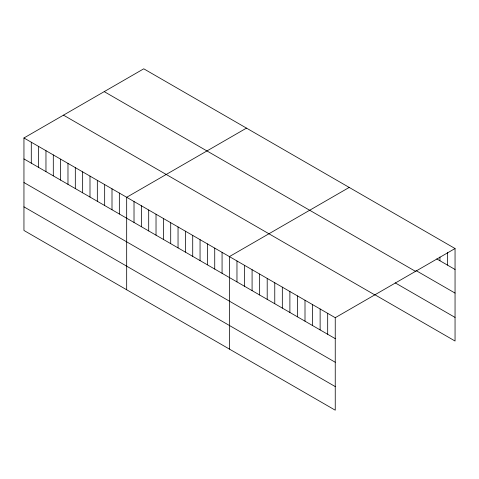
<?xml version="1.0" encoding="UTF-8"?>
<svg xmlns="http://www.w3.org/2000/svg" width="479" height="479" viewBox="0 0 479 479"><rect width="100%" height="100%" fill="white"/><g stroke="black" fill="none" stroke-linecap="round" stroke-linejoin="round"><path stroke-width="0.72" d="M23.95 137.976L335.246 317.703L335.246 410.192L23.95 230.465L23.95 137.976L143.754 68.808L455.05 248.535L455.05 341.024L375.039 294.83M246.481 128.121L126.678 197.288L126.678 289.777M349.209 187.427L229.405 256.594L229.405 349.083M335.246 317.703L455.05 248.535M436.782 258.929L455.05 269.479M415.988 270.539L455.05 293.088M104.218 91.633L415.515 271.359M395.199 282.861L455.05 317.415M63.485 115.152L374.782 294.878M23.95 158.92L335.246 338.647M23.95 182.535L335.246 362.256M23.95 206.856L335.246 386.583M447.488 252.397L447.488 265.115M439.932 257.007L439.932 260.75M327.684 313.338L327.684 334.282M320.128 308.973L320.128 329.917M312.565 304.608L312.565 325.552M305.003 300.243L305.003 321.187M297.447 295.878L297.447 316.823M289.885 291.513L289.885 312.458M282.323 287.149L282.323 308.093M274.766 282.784L274.766 303.728M267.204 278.419L267.204 299.363M259.648 274.054L259.648 294.998M252.086 269.689L252.086 290.633M244.524 265.324L244.524 286.268M236.967 260.959L236.967 281.903M222.07 252.361L222.07 273.305M214.73 248.122L214.73 269.066M207.395 243.889L207.395 264.833M200.054 239.65L200.054 260.594M192.72 235.411L192.72 256.361M185.379 231.177L185.379 252.122M178.044 226.938L178.044 247.888M170.704 222.705L170.704 243.649M163.369 218.466L163.369 239.416M156.028 214.233L156.028 235.177M148.694 209.994L148.694 230.938M141.353 205.76L141.353 226.705M134.018 201.521L134.018 222.466M119.343 193.049L119.343 213.993M112.002 188.816L112.002 209.76M104.667 184.577L104.667 205.521M97.327 180.344L97.327 201.288M89.992 176.104L89.992 197.049M82.651 171.865L82.651 192.815M75.317 167.632L75.317 188.576M67.976 163.393L67.976 184.343M60.641 159.16L60.641 180.104M53.301 154.921L53.301 175.871M45.966 150.687L45.966 171.632M38.625 146.448L38.625 167.393M31.291 142.215L31.291 163.159"/></g></svg>
